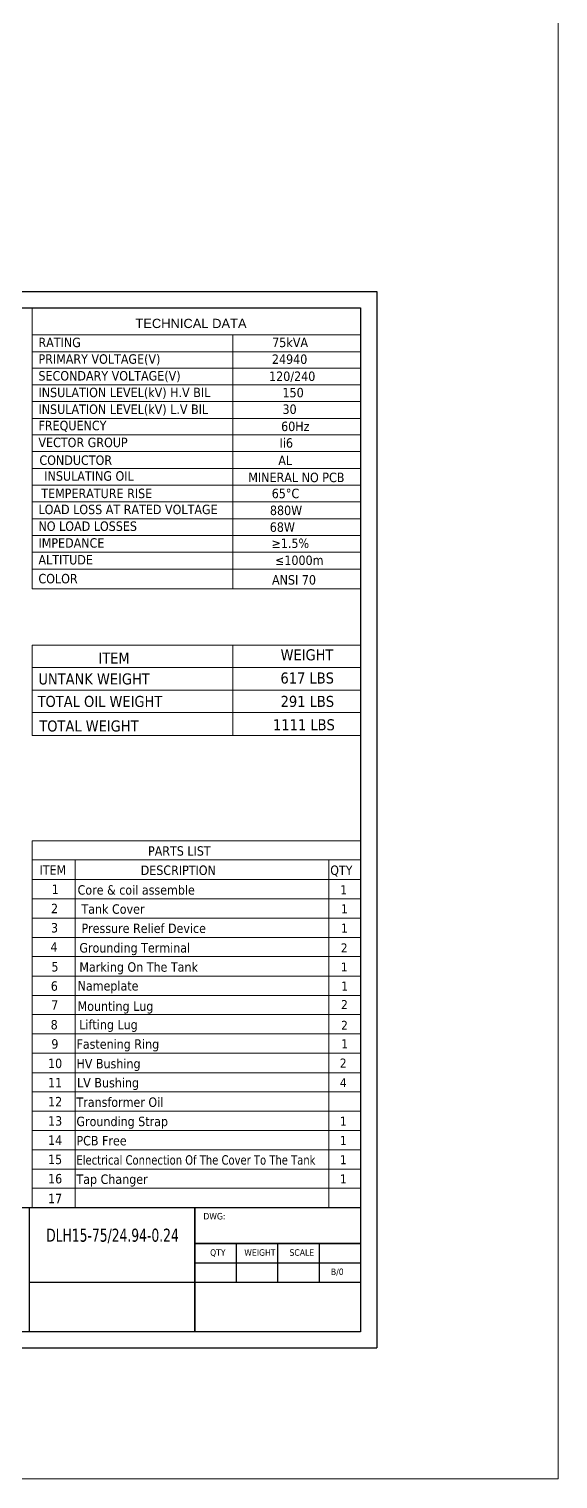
# Model space of a CAD drawing. Extents: x 4438 to 384502, y -178203 to -21188.
# Drawn here: x 383204 to 384502, y -178203 to -174648 of the extents above; entities that cross this region are included whole.
import ezdxf
from ezdxf.enums import TextEntityAlignment as Align

# ---------------------------------------------------------------- set-up
doc = ezdxf.new("R2010")
doc.units = 0
doc.header["$LTSCALE"] = 8
doc.header["$MEASUREMENT"] = 0
doc.linetypes.add('HIDDEN', pattern=[0.375, 0.25, -0.125])
doc.layers.get('0').update_dxf_attribs({"linetype": 'CONTINUOUS'})
doc.layers.add('6文字层', color=3, linetype='CONTINUOUS')
doc.layers.add('PL', color=5, linetype='CONTINUOUS')
doc.layers.add('细', color=7, linetype='CONTINUOUS', lineweight=20)
doc.layers.add('铁心', color=3, linetype='CONTINUOUS', lineweight=0)
doc.styles.add('PDF Arial', font='arial.ttf')
doc.styles.add('Tahoma$001', font='tahoma.ttf', dxfattribs={"height": 2.159784})
doc.styles.add('Tahoma_txtstyle_28.93_0_0', font='tahoma.ttf')
doc.styles.add('Tahoma_txtstyle_30.40_0_0', font='tahoma.ttf')
doc.styles.add('Tahoma_txtstyle_30.51_0_0', font='tahoma.ttf')

msp = doc.modelspace()

# ---------------------------------------------------------------- linework, layer by layer
at = {"color": 7, "linetype": 'Continuous'}
for p, q in [((382797.464, -177537.444), (384017.368, -177537.444)), ((382797.504, -177536.961), (384017.408, -177536.961)), ((383204.282, -177537.17), (383204.282, -177842.146)), ((383610.773, -177841.937), (383610.773, -177536.961)), ((383610.917, -177537.17), (383610.917, -177842.146)), ((383610.773, -177625.065), (384017.408, -177625.065)), ((383610.917, -177625.274), (384017.551, -177625.274)), ((383712.432, -177625.065), (383712.432, -177719.946)), ((383712.575, -177625.274), (383712.575, -177720.156)), ((383814.09, -177625.065), (383814.09, -177719.946)), ((383814.234, -177625.274), (383814.234, -177720.156)), ((383915.749, -177625.065), (383915.749, -177719.946)), ((383915.893, -177625.274), (383915.893, -177720.156)), ((383610.773, -177672.505), (384017.408, -177672.505)), ((383610.917, -177672.715), (384017.551, -177672.715)), ((383204.138, -177719.946), (384017.408, -177719.946)), ((383204.282, -177720.156), (384017.551, -177720.156))]:
    msp.add_line(p, q, dxfattribs=at)
at = {"color": 7}
msp.add_lwpolyline([(380904.027, -175331.182), (384017.372, -175331.182), (384017.372, -177841.884), (380904.027, -177841.884)], close=True, dxfattribs=at)
at = {"layer": '6文字层', "lineweight": 13}
for points in [[(383212.19, -175331.182), (384017.372, -175331.182)], [(383212.19, -175331.182), (383212.19, -176020.154)]]:
    msp.add_lwpolyline(points, dxfattribs=at)
at = {"layer": 'PL', "color": 1, "linetype": 'HIDDEN', "ltscale": 0.5}
msp.add_lwpolyline([(380704.453, -175291.267), (384057.286, -175291.267), (384057.286, -177881.799), (380704.453, -177881.799)], close=True, dxfattribs=at)
at = {"layer": '细', "color": 1}
msp.add_lwpolyline([(372175.774, -171092.907), (384501.994, -171092.907), (384501.994, -178202.855), (372175.774, -178202.855)], close=True, dxfattribs=at)
at = {"layer": '铁心', "lineweight": 13}
for p, q in [((383212.19, -176158.519), (383212.19, -176232.209)), ((383212.19, -176232.209), (383212.19, -176158.519)), ((383212.19, -176158.519), (384017.372, -176158.519)), ((383704.18, -176158.519), (383704.18, -176232.209)), ((383704.18, -176232.209), (383704.18, -176158.519)), ((384017.372, -176380.14), (384017.372, -176158.519)), ((383212.19, -176213.523), (384017.372, -176213.523)), ((383212.19, -176317.316), (383212.19, -176232.209)), ((383212.19, -176232.209), (383212.19, -176317.316)), ((383704.18, -176317.316), (383704.18, -176232.209)), ((383704.18, -176232.209), (383704.18, -176317.316)), ((383212.19, -176268.756), (384017.372, -176268.756)), ((383212.19, -176380.14), (383212.19, -176317.316)), ((383212.19, -176317.316), (383212.19, -176380.14)), ((383212.19, -176323.99), (384017.372, -176323.99)), ((383704.18, -176380.14), (383704.18, -176317.316)), ((383704.18, -176317.316), (383704.18, -176380.14)), ((383212.19, -176380.14), (384017.372, -176380.14))]:
    msp.add_line(p, q, dxfattribs=at)
for points in [[(383211.703, -176020.154), (384017.372, -176020.154), (384017.372, -175331.182)], [(383212.19, -175397.93), (384017.372, -175397.93)], [(383704.18, -175397.93), (383704.18, -176020.154)], [(383212.19, -175439.066), (384017.372, -175439.066)], [(383212.19, -175479.813), (384017.372, -175479.813)], [(383212.19, -175520.561), (384017.372, -175520.561)], [(383212.19, -175561.308), (384017.372, -175561.308)], [(383212.19, -175602.444), (384017.372, -175602.444)], [(383212.19, -175643.191), (384017.372, -175643.191)], [(383212.19, -175683.939), (384017.372, -175683.939)], [(383212.19, -175725.075), (384017.372, -175725.075)], [(383212.19, -175766.21), (384017.372, -175766.21)], [(383212.19, -175807.346), (384017.372, -175807.346)], [(383212.19, -175807.346), (384017.372, -175807.346)], [(383212.19, -175848.482), (384017.372, -175848.482)], [(383212.19, -175889.617), (384017.372, -175889.617)], [(383212.19, -175930.753), (384017.372, -175930.753)], [(383212.19, -175971.888), (384017.372, -175971.888)], [(383212.19, -175971.888), (384017.372, -175971.888)], [(383212.37, -177537.17), (383212.37, -176637.968)], [(383212.37, -176637.968), (384017.551, -176637.968), (384017.551, -176685.193)], [(383212.37, -176637.968), (383212.37, -176685.193), (383212.37, -176685.193)], [(383212.37, -176685.193), (384017.551, -176685.193), (384017.551, -176733.397)], [(383212.37, -176685.193), (383212.37, -176733.397), (384017.551, -176733.397)], [(383317.596, -176685.193), (383317.596, -176733.397), (383317.596, -176733.397)], [(383939.51, -176685.193), (383939.51, -177537.17)], [(383212.37, -177158.809), (384017.551, -177158.809), (384017.551, -176733.397)], [(383212.37, -176733.397), (383212.37, -177158.809)], [(383317.596, -176733.397), (383317.596, -177158.809)], [(384017.551, -176780.425), (383212.37, -176780.425), (383212.37, -176780.425)], [(384017.551, -176827.65), (383212.37, -176827.65), (383212.37, -176827.65)], [(383212.37, -176874.874), (384017.551, -176874.874), (384017.551, -176921.903)], [(383212.37, -176874.874), (383212.37, -176921.903), (384017.551, -176921.903)], [(384017.551, -176874.874), (383212.37, -176874.874), (383212.37, -176874.874)], [(383212.37, -177537.17), (383212.37, -176874.874), (383212.37, -176874.874)], [(383317.596, -176874.874), (383317.596, -176921.903), (383317.596, -176921.903)], [(383212.37, -176921.903), (383212.37, -177537.17)], [(384017.551, -176921.903), (383212.37, -176921.903), (383212.37, -176921.903)], [(383317.596, -176921.903), (383317.596, -177537.17)], [(384017.551, -176970.107), (383212.37, -176970.107), (383212.37, -176970.107)], [(384017.551, -176970.107), (383212.37, -176970.107), (383212.37, -176970.107)], [(384017.551, -177017.332), (383212.37, -177017.332), (383212.37, -177017.332)], [(384017.551, -177017.332), (383212.37, -177017.332), (383212.37, -177017.332)], [(384017.551, -177537.17), (384017.551, -177016.133)], [(384017.551, -177064.36), (383212.37, -177064.36), (383212.37, -177064.36)], [(384017.551, -177064.36), (383212.37, -177064.36)], [(384017.551, -177111.585), (383212.37, -177111.585), (383212.37, -177111.585)], [(384017.551, -177111.585), (383212.37, -177111.585), (383212.37, -177111.585)], [(384017.551, -177158.809), (383212.37, -177158.809), (383212.37, -177158.809)], [(384017.551, -177206.818), (383212.37, -177206.818), (383212.37, -177206.818)], [(384017.551, -177254.042), (383212.37, -177254.042), (383212.37, -177254.042)], [(384017.551, -177301.267), (383212.37, -177301.267), (383212.37, -177301.267)], [(384017.551, -177348.491), (383212.37, -177348.491)], [(384017.551, -177395.716), (383212.37, -177395.716)], [(384017.551, -177442.94), (383212.37, -177442.94)], [(384017.551, -177490.165), (383212.37, -177490.165)], [(384017.551, -177537.17), (383212.37, -177537.17)]]:
    msp.add_lwpolyline(points, dxfattribs=at)

# ---------------------------------------------------------------- texts
for s, height, style, p in [('TECHNICAL DATA', 22.66633, 'PDF Arial', (383465.322, -175381.067)), ('RATING', 23.1456, 'Tahoma$001', (383227.42, -175427.811)), ('75kVA', 23.1456, 'Tahoma$001', (383800.87, -175427.811)), ('PRIMARY VOLTAGE(V)', 23.14557, 'Tahoma$001', (383227.42, -175468.559)), ('24940', 23.1456, 'Tahoma$001', (383800.128, -175468.947)), ('SECONDARY VOLTAGE(V)', 23.14557, 'Tahoma$001', (383227.42, -175509.695)), ('120/240', 23.1454, 'Tahoma$001', (383793.189, -175510.777)), ('INSULATION LEVEL(kV) H.V BIL', 23.14557, 'Tahoma$001', (383227.42, -175550.442)), ('150', 23.1456, 'Tahoma$001', (383826.085, -175550.83)), ('INSULATION LEVEL(kV) L.V BIL', 23.14557, 'Tahoma$001', (383227.42, -175591.578)), ('30', 23.1456, 'Tahoma$001', (383826.085, -175591.578)), ('FREQUENCY', 23.1456, 'Tahoma$001', (383227.42, -175631.549)), ('60Hz', 23.1456, 'Tahoma$001', (383822.765, -175633.64)), ('VECTOR GROUP', 23.14557, 'Tahoma$001', (383227.42, -175673.073)), ('Ii6', 23.1456, 'Tahoma$001', (383818.947, -175674.273)), ('CONDUCTOR', 23.1456, 'Tahoma$001', (383229.803, -175716.546)), ('AL', 23.1456, 'Tahoma$001', (383815.924, -175716.915)), ('MINERAL NO PCB', 23.14557, 'Tahoma$001', (383742.314, -175758.811)), ('LOAD LOSS AT RATED VOLTAGE', 23.14557, 'Tahoma$001', (383227.42, -175837.227)), ('880W', 23.1456, 'Tahoma$001', (383795.248, -175839.543)), ('NO LOAD LOSSES', 23.14557, 'Tahoma$001', (383227.42, -175878.363)), ('68W', 23.1456, 'Tahoma$001', (383794.856, -175880.678)), ('IMPEDANCE', 23.1456, 'Tahoma$001', (383227.42, -175919.499)), ('≥1.5%%%', 23.1456, 'Tahoma$001', (383799.039, -175920.186)), ('ALTITUDE', 23.1456, 'Tahoma$001', (383227.42, -175960.634)), ('≤1000m', 23.1456, 'Tahoma$001', (383807.722, -175961.947)), ('COLOR', 23.1456, 'Tahoma$001', (383227.385, -176006.949)), ('ANSI 70 ', 23.1456, 'Tahoma$001', (383800.363, -176009.902)), ('ITEM', 27.0824, 'Tahoma_txtstyle_30.51_0_0', (383374.44, -176203.766)), ('UNTANK WEIGHT', 27.08237, 'Tahoma_txtstyle_30.51_0_0', (383227.369, -176254.86)), ('617 LBS', 27.0824, 'Tahoma_txtstyle_30.51_0_0', (383821.153, -176252.599)), ('TOTAL OIL WEIGHT', 27.08237, 'Tahoma_txtstyle_30.51_0_0', (383225.259, -176310.01)), ('291 LBS', 27.0824, 'Tahoma_txtstyle_30.51_0_0', (383821.516, -176309.906)), ('TOTAL WEIGHT', 27.08237, 'Tahoma_txtstyle_30.51_0_0', (383229.48, -176370.172)), ('1111 LBS', 27.0824, 'Tahoma_txtstyle_30.51_0_0', (383802.949, -176367.199)), ('PARTS LIST', 23.0776, 'Tahoma_txtstyle_30.40_0_0', (383496.218, -176674.611)), ('ITEM', 23.0776, 'Tahoma_txtstyle_30.40_0_0', (383229.809, -176721.248)), ('DESCRIPTION', 23.07758, 'Tahoma_txtstyle_30.40_0_0', (383478.353, -176721.836)), ('QTY', 22.976, 'Tahoma$001', (383943.285, -176721.73)), ('1', 23.078, 'Tahoma_txtstyle_30.40_0_0', (383259.986, -176768.472)), ('Core & coil assemble   ', 23.07758, 'Tahoma_txtstyle_30.40_0_0', (383323.523, -176770.211)), ('1', 21.956, 'Tahoma_txtstyle_28.93_0_0', (383967.971, -176769.158)), ('2', 23.078, 'Tahoma_txtstyle_30.40_0_0', (383258.222, -176815.697)), ('Tank Cover', 23.0776, 'Tahoma_txtstyle_30.40_0_0', (383332.896, -176816.974)), ('1', 21.956, 'Tahoma$001', (383969.931, -176815.893)), ('3', 23.078, 'Tahoma_txtstyle_30.40_0_0', (383258.222, -176862.921)), ('Pressure Relief Device', 23.07758, 'Tahoma_txtstyle_30.40_0_0', (383332.896, -176864.199)), ('1', 21.956, 'Tahoma_txtstyle_28.93_0_0', (383969.931, -176863.117)), ('4', 23.078, 'Tahoma_txtstyle_30.40_0_0', (383257.047, -176909.95)), ('Grounding Terminal', 23.07758, 'Tahoma_txtstyle_30.40_0_0', (383327.862, -176912.045)), ('2', 21.956, 'Tahoma_txtstyle_28.93_0_0', (383969.272, -176911.581)), ('5', 23.078, 'Tahoma_txtstyle_30.40_0_0', (383259.269, -176958.546)), ('Marking On The Tank', 23.07758, 'Tahoma_txtstyle_30.40_0_0', (383327.862, -176959.074)), ('1', 21.956, 'Tahoma_txtstyle_28.93_0_0', (383969.272, -176958.61)), ('6', 23.078, 'Tahoma_txtstyle_30.40_0_0', (383257.671, -177005.771)), ('Nameplate', 23.0776, 'Tahoma_txtstyle_30.40_0_0', (383323.523, -177005.281)), ('1', 21.956, 'Tahoma_txtstyle_28.93_0_0', (383970.127, -177005.281)), ('7', 23.078, 'Tahoma_txtstyle_30.40_0_0', (383258.663, -177052.407)), ('Mounting Lug', 23.07758, 'Tahoma_txtstyle_30.40_0_0', (383323.523, -177055.172)), ('2', 21.956, 'Tahoma_txtstyle_28.93_0_0', (383969.756, -177050.613)), ('8', 23.078, 'Tahoma_txtstyle_30.40_0_0', (383257.433, -177100.611)), ('Lifting Lug', 23.07759, 'Tahoma_txtstyle_30.40_0_0', (383327.546, -177100.22)), ('2', 21.956, 'Tahoma_txtstyle_28.93_0_0', (383969.849, -177101.506)), ('9', 23.078, 'Tahoma_txtstyle_30.40_0_0', (383259.004, -177147.738)), ('Fastening Ring', 23.07758, 'Tahoma_txtstyle_30.40_0_0', (383320.637, -177148.027)), ('1', 21.956, 'Tahoma_txtstyle_28.93_0_0', (383970.127, -177146.856)), ('10', 23.0776, 'Tahoma_txtstyle_30.40_0_0', (383250.972, -177195.354)), ('HV Bushing', 23.0776, 'Tahoma_txtstyle_30.40_0_0', (383320.637, -177196.035)), ('2', 21.956, 'Tahoma_txtstyle_28.93_0_0', (383966.905, -177194.081)), ('11', 23.0776, 'Tahoma_txtstyle_30.40_0_0', (383250.972, -177242.579)), ('LV Bushing', 23.0776, 'Tahoma_txtstyle_30.40_0_0', (383322.151, -177242.775)), ('4', 21.956, 'Tahoma_txtstyle_28.93_0_0', (383966.905, -177242.089)), ('12', 23.0776, 'Tahoma_txtstyle_30.40_0_0', (383250.972, -177289.216)), ('Transformer Oil', 23.07758, 'Tahoma_txtstyle_30.40_0_0', (383320.637, -177290.484)), ('13', 23.0776, 'Tahoma_txtstyle_30.40_0_0', (383250.972, -177336.44)), ('Grounding Strap', 23.07758, 'Tahoma_txtstyle_30.40_0_0', (383320.637, -177337.709)), ('1', 21.956, 'Tahoma_txtstyle_28.93_0_0', (383966.905, -177336.538)), ('14', 23.0776, 'Tahoma_txtstyle_30.40_0_0', (383250.972, -177383.665)), ('PCB Free', 23.0776, 'Tahoma_txtstyle_30.40_0_0', (383320.637, -177384.933)), ('1', 21.956, 'Tahoma_txtstyle_28.93_0_0', (383966.905, -177383.763)), ('15', 23.0776, 'Tahoma_txtstyle_30.40_0_0', (383250.972, -177430.889)), ('1', 21.956, 'Tahoma_txtstyle_28.93_0_0', (383966.905, -177430.987)), ('16', 23.0776, 'Tahoma_txtstyle_30.40_0_0', (383250.972, -177478.114)), ('Tap Changer', 23.07758, 'Tahoma_txtstyle_30.40_0_0', (383320.637, -177479.382)), ('1', 21.956, 'Tahoma_txtstyle_28.93_0_0', (383966.905, -177478.212)), ('17', 23.0776, 'Tahoma_txtstyle_30.40_0_0', (383250.972, -177526.671)), ('DWG:', 16, 'Tahoma_txtstyle_30.40_0_0', (383632.061, -177566.558)), ('QTY', 16, 'Tahoma_txtstyle_30.40_0_0', (383648.5, -177655.562)), ('WEIGHT', 16, 'Tahoma_txtstyle_30.40_0_0', (383732.379, -177655.562)), ('SCALE', 16, 'Tahoma_txtstyle_30.40_0_0', (383843.232, -177655.562)), ('B/0', 16, 'Tahoma_txtstyle_30.40_0_0', (383944.855, -177702.793))]:
    msp.add_text(s, height=height, dxfattribs=dict(at, style=style)).set_placement(p)
at = {"layer": '铁心', "lineweight": 13, "style": 'Tahoma$001'}
for s, p in [('INSULATING OIL', (383351.476, -175743.762)), ('TEMPERATURE RISE ', (383374.784, -175786.378))]:
    msp.add_text(s, height=23.14557, dxfattribs=at).set_placement(p, align=Align.MIDDLE)
msp.add_text('65%%DC', height=23.1456, dxfattribs=at).set_placement((383799.641, -175786.542), align=Align.MIDDLE_LEFT)
at = {"layer": '铁心', "lineweight": 13, "style": 'Tahoma_txtstyle_30.40_0_0'}
for s, height, width, p in [('Electrical Connection Of The Cover To The Tank', 23.07758, 0.9, (383320.637, -177432.158)), ('DLH15-75/24.94-0.24', 32, 0.8, (383246.46, -177621.04))]:
    msp.add_text(s, height=height, dxfattribs=dict(at, width=width)).set_placement(p)
at = {"layer": '铁心', "lineweight": 13, "insert": (383821.481, -176168.623), "char_height": 27.0824, "width": 320.67755, "attachment_point": 1, "style": 'Tahoma_txtstyle_30.51_0_0'}
msp.add_mtext('WEIGHT', dxfattribs=at)

doc.saveas('drawing.dxf')
